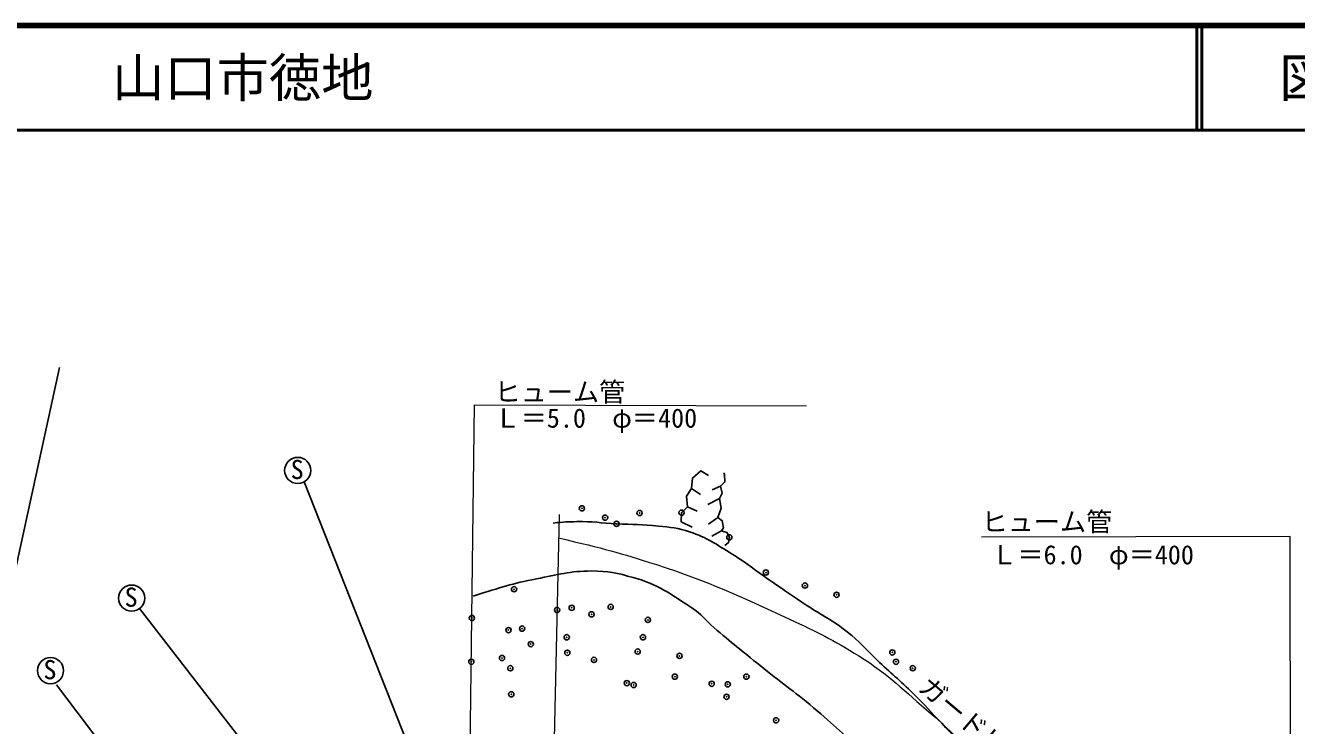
# Model space of a CAD drawing. Units: millimetres, scale not verified. Extents: x 40000 to 680000, y 20000 to 380000.
# Drawn here: x 396744 to 518291, y 313074 to 380000 of the extents above; entities that cross this region are included whole.
import ezdxf
from ezdxf.enums import TextEntityAlignment as Align

# ---------------------------------------------------------------- set-up
doc = ezdxf.new("R2010")
doc.units = ezdxf.units.MM
doc.header["$LTSCALE"] = 1000
doc.header["$PDMODE"] = 32
doc.header["$PDSIZE"] = 500
for name, color, linetype, lineweight in [('M-BGD', 7, 'Continuous', 25), ('M-BMK-SRVR', 3, 'Continuous', 25), ('M-STR-HTXT', 7, 'Continuous', 13), ('M-TTL', 2, 'Continuous', 140), ('M-TTL-LINE', 7, 'Continuous', 50)]:
    doc.layers.add(name, color=color, linetype=linetype, lineweight=lineweight)
doc.layers.add('M-TTL-TXT', color=7, linetype='Continuous')
doc.styles.add('ＭＳ ゴシック', font='')
doc.styles.get('ＭＳ ゴシック').set_extended_font_data('MS Gothic')

msp = doc.modelspace()

# ---------------------------------------------------------------- linework, layer by layer
at = {"layer": 'M-BGD'}
for p, q in [((423385, 336368), (437877, 299736)), ((407663, 324265), (429540, 296021)), ((399714, 316953), (421694, 288008))]:
    msp.add_line(p, q, dxfattribs=at)
for points in [[(462046, 336990), (461339, 337414), (460532, 336735), (460427, 335729), (461304, 335155)], [(463516, 337238), (463575, 337063), (463633, 336361), (463200, 335951), (462404, 335612)], [(460427, 335729), (459947, 335003), (460064, 333997), (460965, 333564)], [(463200, 335951), (463364, 335284), (463107, 334769), (461995, 334219)], [(463107, 334769), (463282, 333868), (462943, 332979), (462053, 332335)], [(460064, 333997), (459479, 333424), (459455, 332534), (460509, 332054)], [(462943, 332979), (463376, 332651), (463493, 331972), (463294, 331703), (462381, 331165)], [(463294, 331703), (463820, 331516), (464054, 331071), (463972, 330568), (463621, 330299)]]:
    msp.add_lwpolyline(points, dxfattribs=at)
for centre in [(422781, 337462), (406904, 325258), (399143, 318326)]:
    msp.add_circle(centre, 1250, dxfattribs=at)
for points, knots in [([(447213, 332437), (448276, 332538), (448591, 332550), (449477, 332569), (450960, 332601), (451787, 332439), (453269, 332358), (454832, 332274), (455715, 332318), (457271, 332148), (458446, 332019), (459124, 331967), (460246, 331595), (461953, 331028), (462793, 330401), (464327, 329462), (465877, 328513), (466646, 327830), (468145, 326803), (469435, 325919), (470160, 325428), (471463, 324565), (472968, 323567), (473906, 323144), (475333, 322037), (476534, 321105), (477041, 320391), (478150, 319351), (479510, 318077), (480325, 317421), (481652, 316113), (482740, 315041), (483311, 314402), (484364, 313295), (484940, 312691), (485121, 312500), (485833, 311743)], [0, 0, 0, 0, 1, 1, 1, 2, 2, 2, 3, 3, 3, 4, 4, 4, 5, 5, 5, 6, 6, 6, 7, 7, 7, 8, 8, 8, 9, 9, 9, 10, 10, 10, 11, 11, 11, 12, 12, 12, 12]), ([(439544, 325444), (442364, 326335), (443210, 326625), (445626, 327103), (447659, 327505), (448806, 327847), (450879, 327853), (452456, 327858), (453348, 327645), (454868, 327221), (457240, 326559), (458397, 325659), (460476, 324338), (461407, 323747), (461731, 323160), (462569, 322442), (464268, 320988), (465254, 320215), (466993, 318809), (468965, 317213), (470158, 316428), (472088, 314780), (474055, 313100), (475144, 312135), (476946, 310278), (478332, 308848), (479062, 307996), (480263, 306407), (481729, 304468), (482397, 303261), (483541, 301115), (484283, 299724), (484611, 298894), (485121, 297403), (485797, 295427), (485802, 294209), (486464, 292229), (487399, 289431), (488219, 287971), (489505, 285317), (491045, 282138), (491976, 280388), (493691, 277300), (494420, 275988), (494714, 275173), (495627, 273982), (496643, 272656), (497240, 271908), (498510, 270822), (499827, 269697), (500562, 268948), (502183, 268334), (503397, 267874), (504176, 267966), (505461, 267781), (507107, 267545), (508025, 267324), (509687, 267268), (511527, 267206), (512569, 267332), (514387, 267623), (516411, 267947), (517520, 268292), (519481, 268887), (521294, 269437), (522299, 269802), (524023, 270585), (525079, 271065), (525646, 271393), (526630, 272007), (527596, 272611), (528024, 273118), (529000, 273706), (530353, 274521), (531180, 274856), (532594, 275562), (534588, 276557), (535677, 277179), (537728, 278050), (539601, 278846), (540777, 278977), (542626, 279827), (544150, 280529), (544897, 281130), (546378, 281921), (548191, 282889), (549225, 283398), (551077, 284290), (552576, 285013), (553482, 285280), (554948, 286067), (556234, 286758), (556675, 287036), (558148, 287999)], [0, 0, 0, 0, 1, 1, 1, 2, 2, 2, 3, 3, 3, 4, 4, 4, 5, 5, 5, 6, 6, 6, 7, 7, 7, 8, 8, 8, 9, 9, 9, 10, 10, 10, 11, 11, 11, 12, 12, 12, 13, 13, 13, 14, 14, 14, 15, 15, 15, 16, 16, 16, 17, 17, 17, 18, 18, 18, 19, 19, 19, 20, 20, 20, 21, 21, 21, 22, 22, 22, 23, 23, 23, 24, 24, 24, 25, 25, 25, 26, 26, 26, 27, 27, 27, 28, 28, 28, 29, 29, 29, 30, 30, 30, 31, 31, 31, 31])]:
    msp.add_open_spline(points, degree=3, knots=knots, dxfattribs=at)
for p in [(449954, 333837), (452176, 332949), (455464, 333393), (459479, 333424), (453269, 332358), (464054, 331071), (467549, 327706), (443467, 326106), (471281, 326462), (474303, 325573), (448977, 324329), (452709, 324418), (439435, 323355), (447580, 324124), (450872, 323707), (456263, 323174), (456263, 323174), (442934, 322196), (444237, 322344), (445067, 320863), (448503, 321515), (455789, 321515), (442312, 319530), (448562, 320034), (448562, 320034), (455286, 320152), (459285, 319738), (479635, 320064), (439381, 319170), (443112, 318553), (451109, 319353), (479990, 319175), (481590, 318553), (454249, 317131), (458840, 317753), (462365, 317072), (463906, 317013), (465683, 317753), (443200, 316065), (454901, 316953), (463787, 315828), (468527, 313576)]:
    msp.add_point(p, dxfattribs=at)
at = {"layer": 'M-BMK-SRVR'}
msp.add_line((393495, 317536), (400008, 347287), dxfattribs=at)
at = {"layer": 'M-STR-HTXT'}
msp.add_line((447785, 333253), (447051, 300676), dxfattribs=at)
for points in [[(439108, 298017), (439699, 343742), (471423, 343653)], [(517765, 259681), (517664, 331148), (488162, 331089)]]:
    msp.add_lwpolyline(points, dxfattribs=at)
msp.add_open_spline([(447735, 331009), (452162, 329981), (453473, 329614), (457072, 328455), (462189, 326807), (464923, 325483), (469809, 323242), (472475, 322019), (473953, 321275), (476444, 319727), (479380, 317901), (480718, 316433), (483356, 314197), (485214, 312622), (486058, 311511), (487960, 309988), (490470, 307979), (491920, 306900), (494595, 305117), (496367, 303936), (497356, 303258), (499229, 302247), (501557, 300990), (502875, 300289), (505338, 299324), (507948, 298301), (509436, 297725), (512184, 297165), (514131, 296768), (514872, 296660), (517222, 296454)], degree=3, knots=[0, 0, 0, 0, 1, 1, 1, 2, 2, 2, 3, 3, 3, 4, 4, 4, 5, 5, 5, 6, 6, 6, 7, 7, 7, 8, 8, 8, 9, 9, 9, 10, 10, 10, 10], dxfattribs=at)
at = {"layer": 'M-TTL'}
msp.add_line((680000, 380000), (40000, 380000), dxfattribs=at)
at = {"layer": 'M-TTL-LINE'}
for p, q in [((508747, 380000), (508747, 370000)), ((509247, 380000), (509247, 370000)), ((40000, 370000), (680000, 370000))]:
    msp.add_line(p, q, dxfattribs=at)

# ---------------------------------------------------------------- texts
at = {"layer": 'M-BGD', "style": 'ＭＳ ゴシック'}
for p in [(422102, 336088), (406225, 323884), (398464, 316953)]:
    msp.add_text('S', height=1833, dxfattribs=at).set_placement(p, align=Align.BOTTOM_LEFT)
at = {"layer": 'M-STR-HTXT', "style": 'ＭＳ ゴシック'}
for s, p in [('ヒューム管', (441599, 343502)), ('Ｌ＝5.0\u3000φ＝400', (441599, 341002)), ('ヒューム管', (488162, 331089)), ('Ｌ＝6.0\u3000φ＝400', (489096, 327939))]:
    msp.add_text(s, height=1833, dxfattribs=at).set_placement(p, align=Align.BOTTOM_LEFT)
msp.add_text('ガードレール', height=1833, rotation=319.942, dxfattribs=at).set_placement((481652, 316113), align=Align.BOTTOM_LEFT)
at = {"layer": 'M-TTL-TXT', "style": 'ＭＳ ゴシック'}
msp.add_text('山口市徳地', height=3666, dxfattribs=at).set_placement((405024, 375000), align=Align.MIDDLE_LEFT)
msp.add_text('図面番号', height=3666, dxfattribs=at).set_placement((526622, 375000), align=Align.MIDDLE_CENTER)

doc.saveas('drawing.dxf')
